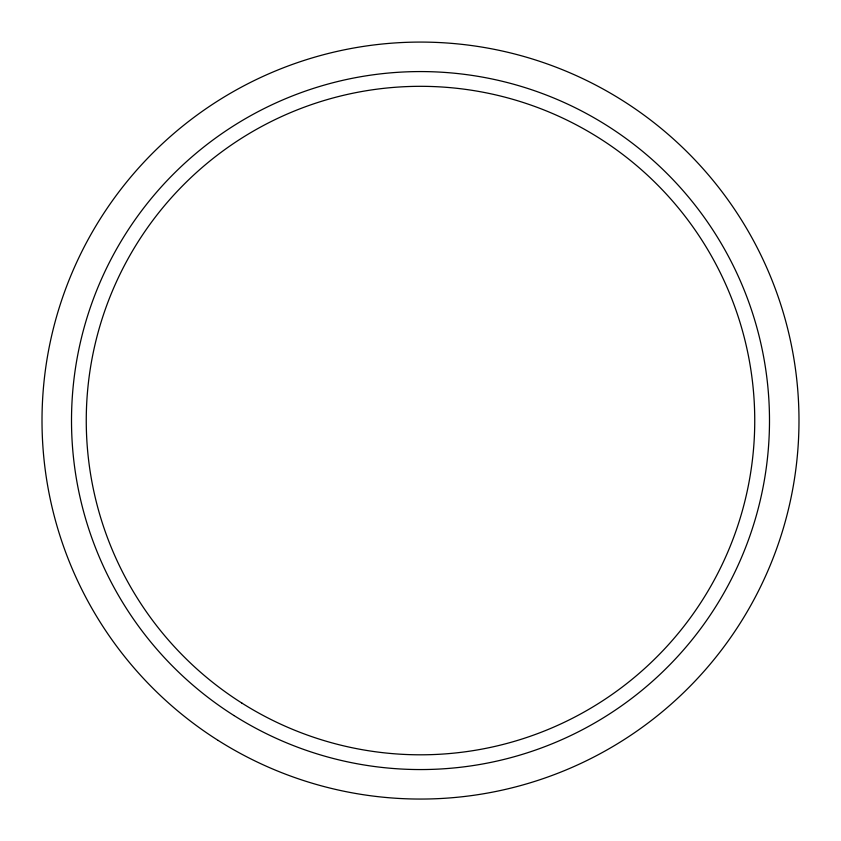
<?xml version="1.0" encoding="UTF-8"?>
<svg xmlns="http://www.w3.org/2000/svg" width="841" height="841" viewBox="0 0 841 841"><rect width="100%" height="100%" fill="white"/><g stroke="black" fill="none" stroke-linecap="round" stroke-linejoin="round"><path stroke-width="1.26" d="M241.861 703.065A334.245 334.245 0 0 0 754.472 434.03A334.245 334.245 0 0 0 265.167 124.605A334.245 334.245 0 0 0 241.861 703.065M233.977 715.533A348.994 348.994 0 0 0 769.21 434.618A348.994 348.994 0 0 0 258.313 111.548A348.994 348.994 0 0 0 233.977 715.533M218.208 740.458A378.482 378.482 0 0 0 798.677 435.806A378.482 378.482 0 0 0 244.605 85.435A378.482 378.482 0 0 0 218.208 740.458"/></g></svg>
